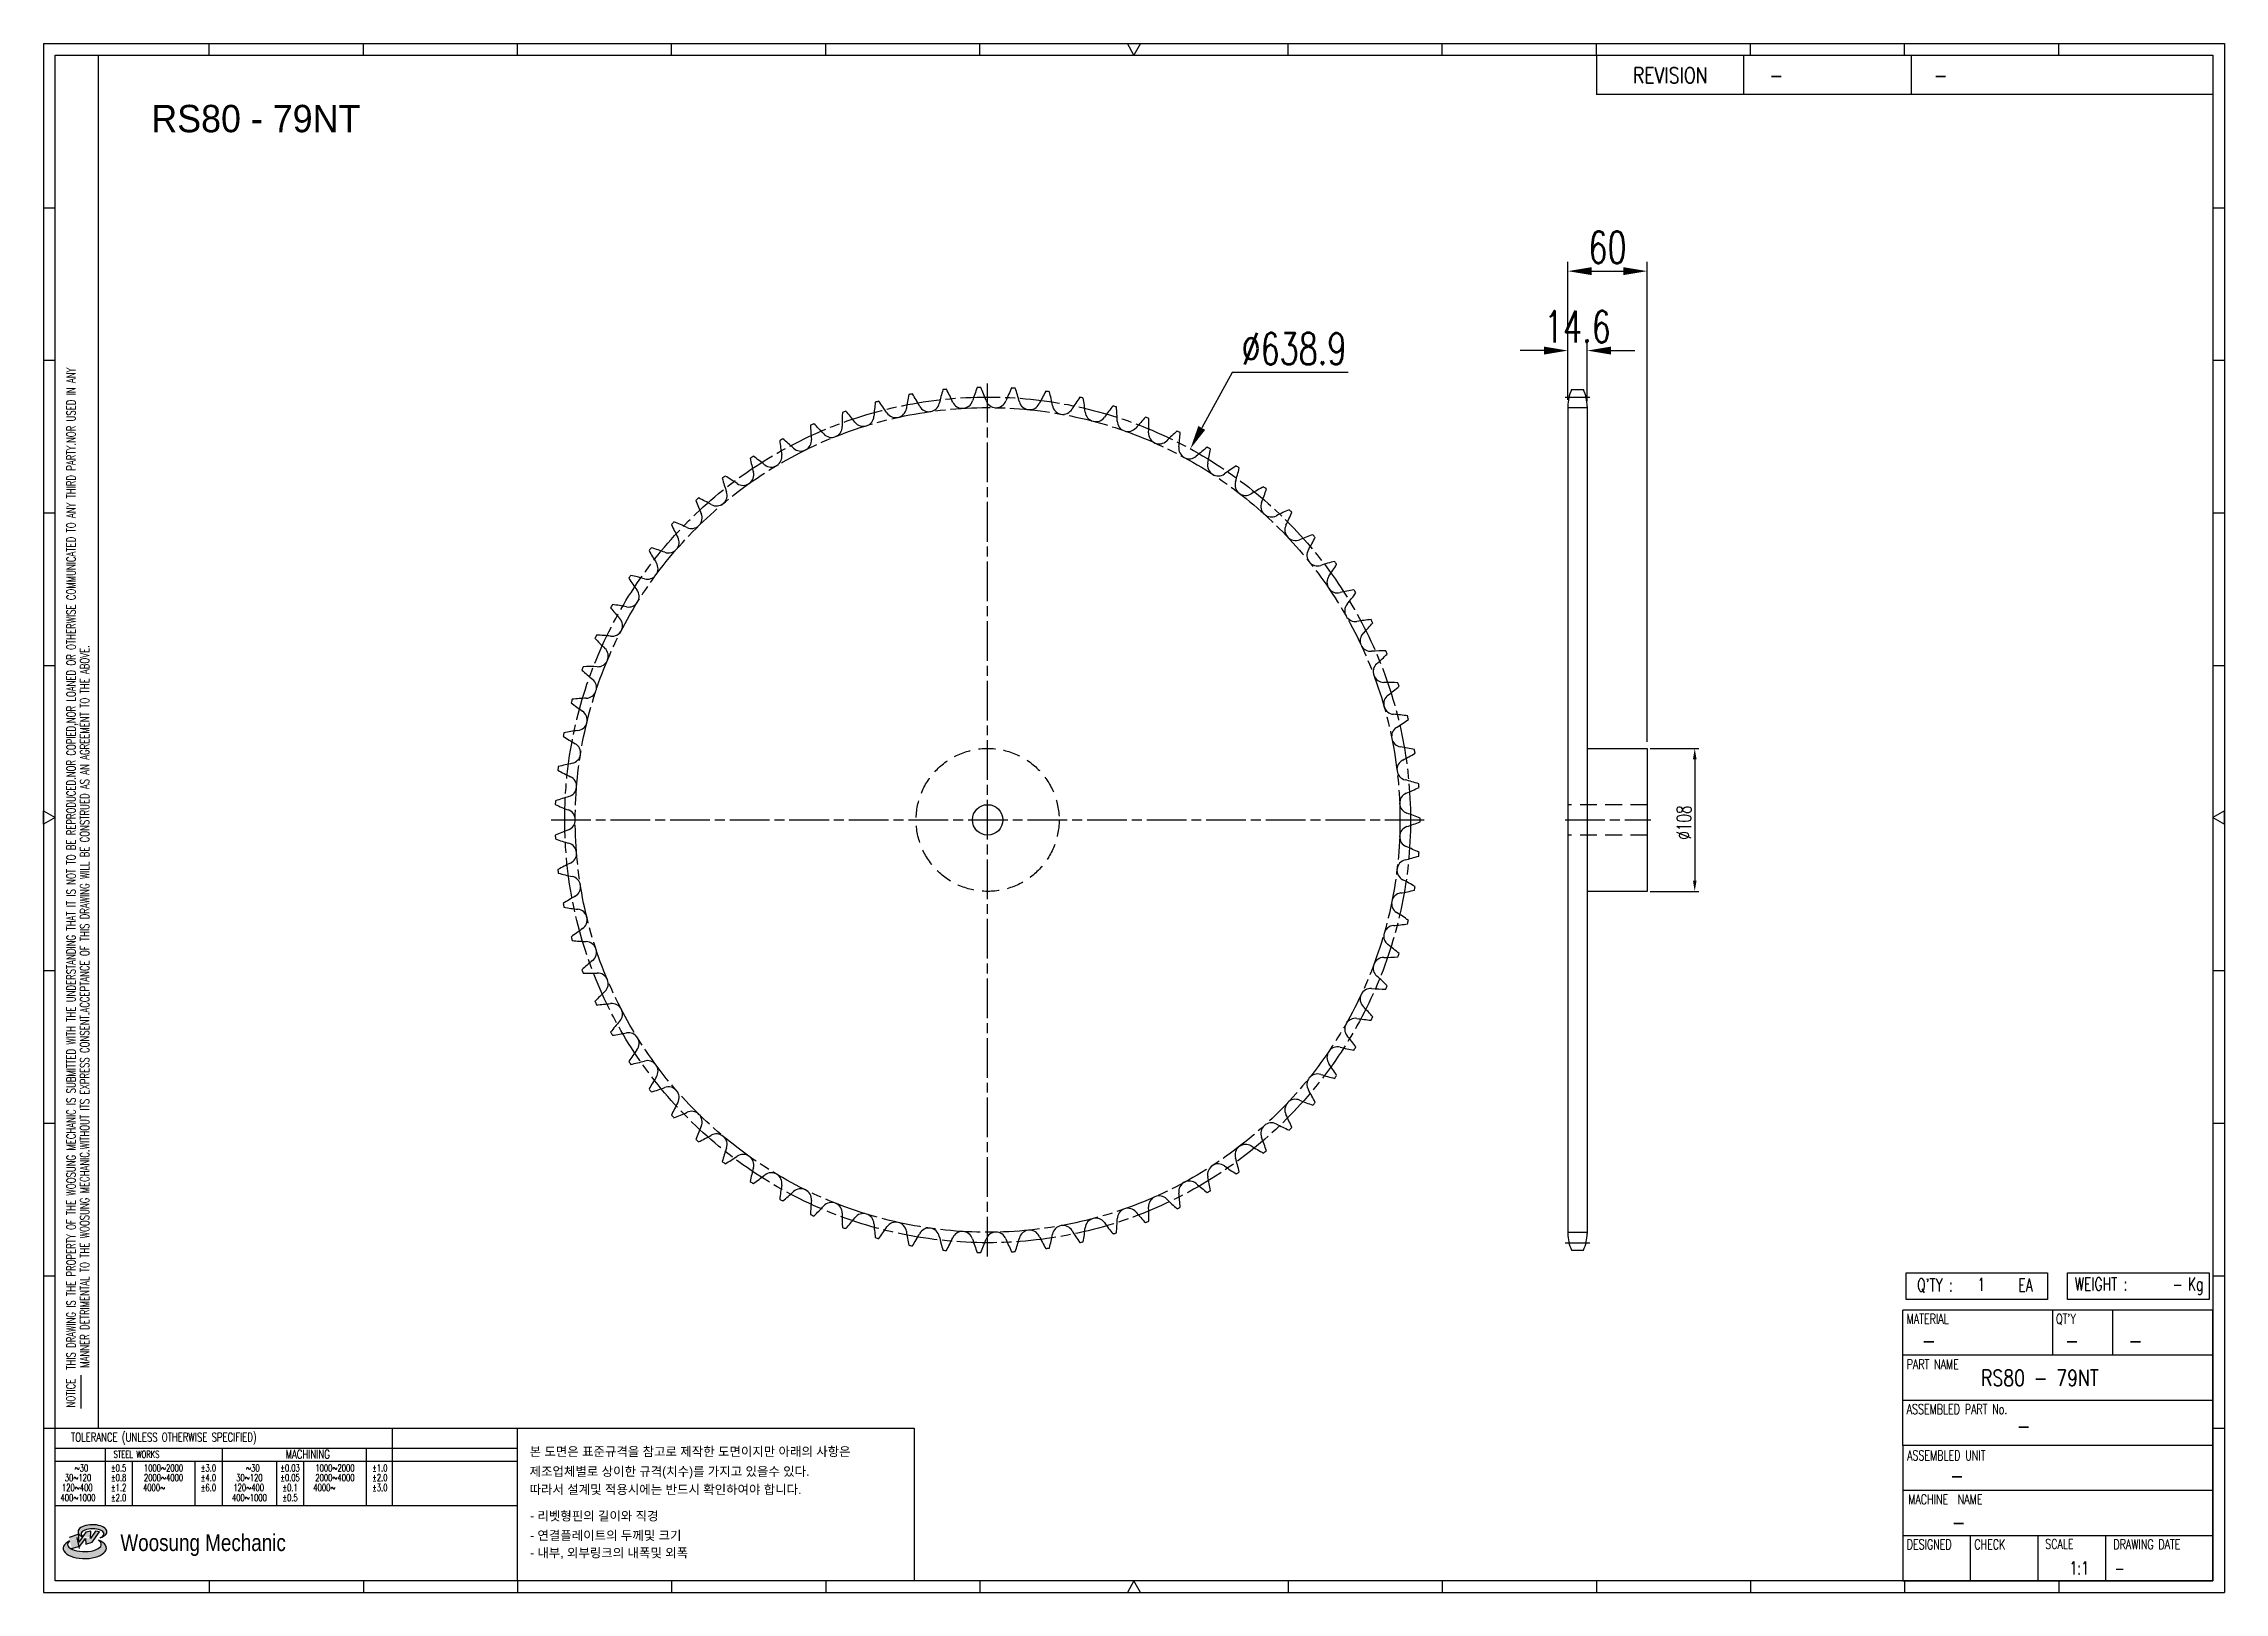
# Model space of a CAD drawing. Header units: millimetres. Extents: x 26814 to 28462, y 33 to 1203.
import ezdxf
from ezdxf.enums import TextEntityAlignment as Align

# ---------------------------------------------------------------- set-up
doc = ezdxf.new("R2010")
doc.units = ezdxf.units.MM
for name, pattern in [('AM_ISO08W050', [18, 12, -1.5, 3, -1.5]), ('AM_ISO08W050x2', [9, 6, -0.75, 1.5, -0.75]), ('HIDDEN', [9.525, 6.35, -3.175])]:
    doc.linetypes.add(name, pattern=pattern)
doc.layers.get('Defpoints').update_dxf_attribs({"color": 80})
doc.layers.add('CL2', color=4, linetype='AM_ISO08W050', lineweight=25)
for name, color, linetype in [('HL', 2, 'HIDDEN'), ('LOGO', 7, 'Continuous'), ('S-DIM', 7, 'Continuous'), ('TITLE', 7, 'Continuous')]:
    doc.layers.add(name, color=color, linetype=linetype)
doc.styles.add('HAN', font='ROMANS.shx', dxfattribs={"width": 0.7, "bigfont": 'whgtxt.shx'})
doc.styles.add('HKD_ST2', font='romans.shx', dxfattribs={"width": 0.7, "height": 4, "bigfont": '@extfont2.shx'})
doc.styles.add('HSG', font='SIMPLEX.shx', dxfattribs={"width": 0.7, "bigfont": 'HSG.shx'})
doc.styles.add('MtXpl_', font='Gulim.ttf')
doc.styles.add('SLDTEXTSTYLE4', font='arial.ttf', dxfattribs={"width": 0.8})
doc.dimstyles.new('APP23', dxfattribs={"dimscale": 4.5, "dimtxt": 2.4, "dimasz": 1.8, "dimexe": 0.7, "dimexo": 0.5, "dimgap": 0.6, "dimtad": 1, "dimtoh": 1, "dimdec": 1, "dimrnd": 0.01, "dimzin": 9, "dimdsep": 46, "dimtxsty": 'HSG', "dimcen": 0, "dimclrd": 1, "dimclre": 1, "dimclrt": 256, "dimazin": 2, "dimtp": 1, "dimtm": 1, "dimtfac": 0.5, "dimtdec": 1, "dimtix": 1, "dimtofl": 0, "dimtmove": 0, "dimatfit": 3, "dimfxl": 0, "dimtvp": 1, "dimtolj": 2, "dimlwd": -1, "dimlwe": -1, "dimarcsym": 0})
doc.dimstyles.new('APP36', dxfattribs={"dimscale": 10, "dimtxt": 2.4, "dimasz": 1.8, "dimexe": 0.7, "dimexo": 0.5, "dimgap": 0.6, "dimtad": 1, "dimtoh": 1, "dimdec": 1, "dimrnd": 0.01, "dimzin": 9, "dimdsep": 46, "dimtxsty": 'HSG', "dimcen": 0, "dimclrd": 1, "dimclre": 1, "dimclrt": 256, "dimazin": 2, "dimtp": 1, "dimtm": 1, "dimtfac": 0.5, "dimtdec": 1, "dimtofl": 0, "dimtmove": 0, "dimatfit": 3, "dimfxl": 0, "dimtvp": 1, "dimtolj": 2, "dimlwd": -1, "dimlwe": -1, "dimarcsym": 0})

# ---------------------------------------------------------------- blocks, each defined once
blk = doc.blocks.new('MASTER')
at = {"layer": 'LOGO'}
h = blk.add_hatch(color=10, dxfattribs=at)
h.paths.add_polyline_path([(1.544, 35.177), (1.554, 34.966), (1.779, 35.034), (2.054, 35.422), (1.908, 35.446), (1.728, 35.167), (1.741, 35.439), (1.547, 35.405), (1.292, 35.041), (1.295, 35.33), (0.943, 35.208), (1.03, 34.8), (1.336, 34.885)])
edge = h.paths.add_edge_path()
edge.add_ellipse((1.795, 35.421), major_axis=(-0.53, 0), ratio=0.487785, start_angle=122.36065, end_angle=403.39574)
edge.add_line((1.411, 35.244), (1.419, 35.261))
edge.add_ellipse((1.798, 35.344), major_axis=(-0.423, 0), ratio=0.444396, start_angle=131.58977, end_angle=386.19408, ccw=False)
edge = h.paths.add_edge_path()
edge.add_ellipse((1.512, 34.815), major_axis=(-0.793, 0), ratio=0.480113, start_angle=314.67633, end_angle=590.85213)
edge.add_ellipse((1.501, 34.958), major_axis=(-0.62, 0), ratio=0.43311, start_angle=331.7024, end_angle=574.42495, ccw=False)
at = {"color": 140}
for p, q in [((0, 90.118), (80.15, 90.118)), ((0, 90.118), (0, 33.191)), ((80.15, 90.118), (80.15, 33.191)), ((57.068, 89.693), (57.068, 88.246)), ((62.47, 89.693), (62.47, 88.246)), ((68.635, 89.693), (68.635, 88.246)), ((79.725, 88.246), (57.068, 88.246)), ((68.449, 43.961), (68.449, 44.936)), ((68.449, 44.936), (73.654, 44.936)), ((73.654, 44.936), (73.654, 43.961)), ((74.39, 43.961), (74.39, 44.936)), ((74.39, 44.936), (79.595, 44.936)), ((79.595, 44.936), (79.595, 43.961)), ((68.336, 38.59), (68.336, 43.563)), ((79.725, 43.563), (68.336, 43.563)), ((73.654, 43.961), (68.449, 43.961)), ((73.827, 43.563), (73.827, 41.905)), ((79.595, 43.961), (74.39, 43.961)), ((76.037, 43.563), (76.037, 41.905)), ((79.725, 38.59), (79.725, 43.563)), ((79.725, 41.905), (68.336, 41.905)), ((79.725, 40.248), (68.336, 40.248)), ((68.336, 38.59), (68.336, 33.616)), ((79.725, 38.59), (68.336, 38.59)), ((79.725, 33.616), (79.725, 38.59)), ((79.725, 36.932), (68.336, 36.932)), ((79.725, 35.274), (68.336, 35.274)), ((70.822, 33.616), (70.822, 35.274)), ((73.309, 33.616), (73.309, 35.274)), ((75.796, 33.616), (75.796, 35.274)), ((0, 33.191), (80.15, 33.191)), ((68.336, 33.616), (79.725, 33.616))]:
    blk.add_line(p, q, dxfattribs=at)
for p, q in [((6.089, 89.693), (6.089, 90.118)), ((11.753, 89.693), (11.753, 90.118)), ((17.418, 89.693), (17.418, 90.118)), ((23.082, 89.693), (23.082, 90.118)), ((28.746, 89.693), (28.746, 90.118)), ((34.411, 89.693), (34.411, 90.118)), ((45.739, 89.693), (45.739, 90.118)), ((51.404, 89.693), (51.404, 90.118)), ((57.068, 89.693), (57.068, 90.118)), ((62.732, 89.693), (62.732, 90.118)), ((68.397, 89.693), (68.397, 90.118)), ((74.061, 89.693), (74.061, 90.118)), ((0, 84.085), (0.425, 84.085)), ((79.725, 84.085), (80.15, 84.085)), ((0, 78.478), (0.425, 78.478)), ((79.725, 78.478), (80.15, 78.478)), ((0, 72.87), (0.425, 72.87)), ((79.725, 72.87), (80.15, 72.87)), ((0, 67.262), (0.425, 67.262)), ((79.725, 67.262), (80.15, 67.262)), ((0, 56.047), (0.425, 56.047)), ((79.725, 56.047), (80.15, 56.047)), ((0, 50.439), (0.425, 50.439)), ((79.725, 50.439), (80.15, 50.439)), ((0, 44.832), (0.425, 44.832)), ((79.725, 44.832), (80.15, 44.832)), ((1.377, 39.947), (1.377, 41.174)), ((0, 39.224), (0.425, 39.224)), ((79.725, 39.224), (80.15, 39.224)), ((6.089, 33.616), (6.089, 33.191)), ((11.753, 33.616), (11.753, 33.191)), ((17.418, 33.616), (17.418, 33.191)), ((23.082, 33.616), (23.082, 33.191)), ((28.746, 33.616), (28.746, 33.191)), ((34.411, 33.616), (34.411, 33.191)), ((45.739, 33.616), (45.739, 33.191)), ((51.404, 33.616), (51.404, 33.191)), ((57.068, 33.616), (57.068, 33.191)), ((62.732, 33.616), (62.732, 33.191)), ((68.397, 33.616), (68.397, 33.191)), ((74.061, 33.616), (74.061, 33.191))]:
    blk.add_line(p, q)
at = {"color": 2}
for p, q in [((2.017, 39.224), (2.017, 89.693)), ((0.425, 39.224), (17.418, 39.224)), ((0.425, 38.487), (17.418, 38.487)), ((2.257, 38.487), (2.257, 36.382)), ((6.557, 38.5), (6.557, 36.382)), ((11.857, 38.487), (11.857, 36.382)), ((12.816, 39.224), (12.816, 36.382)), ((17.418, 33.616), (17.418, 39.224)), ((0.425, 38.012), (17.418, 38.012)), ((3.257, 38.012), (3.257, 36.382)), ((5.557, 38.012), (5.557, 36.382)), ((8.557, 38.012), (8.557, 36.382)), ((9.557, 38.026), (9.557, 36.382)), ((0.425, 36.382), (17.418, 36.382))]:
    blk.add_line(p, q, dxfattribs=at)
for points in [[(40.075, 89.693), (39.83, 90.118), (40.32, 90.118)], [(0.425, 61.679), (0, 61.433), (0, 61.924)], [(79.725, 61.679), (80.15, 61.433), (80.15, 61.924)], [(40.075, 33.616), (39.83, 33.191), (40.32, 33.191)]]:
    blk.add_lwpolyline(points, close=True)
at = {"color": 140}
blk.add_lwpolyline([(0.425, 89.693), (79.725, 89.693), (79.725, 33.616), (0.425, 33.616)], close=True, dxfattribs=at)
at = {"layer": 'LOGO'}
for p, q in [((1.295, 35.33), (0.943, 35.208)), ((1.547, 35.405), (1.292, 35.041)), ((1.292, 35.041), (1.295, 35.33)), ((1.741, 35.439), (1.547, 35.405)), ((1.908, 35.446), (1.728, 35.167)), ((1.728, 35.167), (1.741, 35.439)), ((1.779, 35.034), (2.054, 35.422)), ((2.054, 35.422), (1.908, 35.446)), ((1.03, 34.8), (1.336, 34.885)), ((1.224, 35.208), (1.311, 34.8)), ((1.224, 35.208), (1.224, 35.208)), ((1.336, 34.885), (1.544, 35.177)), ((1.419, 35.261), (1.411, 35.244)), ((1.544, 35.177), (1.554, 34.966)), ((1.554, 34.966), (1.779, 35.034))]:
    blk.add_line(p, q, dxfattribs=at)
for centre, major_axis, ratio, start_param, end_param in [((1.795, 35.421), (-0.53, 0), 0.487785, 2.135596, 7.040584), ((1.798, 35.344), (-0.423, 0), 0.444396, 2.296675, 6.740358), ((1.512, 34.815), (-0.793, 0), 0.480113, 5.492138, 10.312315), ((1.501, 34.958), (-0.62, 0), 0.43311, 5.789299, 10.025607)]:
    blk.add_ellipse(centre, major_axis=major_axis, ratio=ratio, start_param=start_param, end_param=end_param, dxfattribs=at)
for s, height, style, width, p in [('REVISION', 0.5806, 'HAN', 0.8, (58.415, 88.664)), ('-', 0.581, 'HAN', 0.8, (63.426, 88.664)), ('-', 0.581, 'HAN', 0.8, (69.468, 88.664)), ("Q'TY : ", 0.4746, 'HKD_ST2', 0.7, (68.857, 44.253)), ('1', 0.475, 'HKD_ST2', 0.7, (71.071, 44.275)), ('EA', 0.4746, 'HKD_ST2', 0.7, (72.578, 44.253)), ('WEIGHT : ', 0.4746, 'HKD_ST2', 0.7, (74.65, 44.286)), ('Kg', 0.4746, 'HKD_ST2', 0.7, (78.807, 44.286)), ('-', 0.581, 'HAN', 0.8, (69.029, 42.157)), ('-', 0.581, 'HAN', 0.8, (74.289, 42.157)), ('-', 0.581, 'HAN', 0.8, (76.623, 42.157)), ('-', 0.581, 'HAN', 0.8, (72.515, 39.013)), ('-', 0.581, 'HAN', 0.8, (70.067, 37.189)), ('-', 0.581, 'HAN', 0.8, (70.126, 35.48)), ('1:1', 0.4746, 'HKD_ST2', 0.7, (74.458, 33.848)), ('-', 0.475, 'HKD_ST2', 0.7, (76.112, 33.837))]:
    blk.add_text(s, height=height, dxfattribs=dict(style=style, width=width)).set_placement(p)
at = {"color": 6, "style": 'HKD_ST2', "width": 0.7}
for s, p in [(' THIS DRAWING IS THE PROPERTY OF THE WOOSUNG MECHANIC IS SUBMITTED WITH THE UNDERSTANDING THAT IT IS NOT TO BE REPRODUCED.NOR COPIED,NOR LOANED OR OTHERWISE COMMUNICATED TO ANY THIRD PARTY.NOR USED IN ANY', (1.173, 41.217)), ('MANNER DETRIMENTAL TO THE WOOSUNG MECHANIC.WITHOUT ITS EXPRESS CONSENT.ACCEPTANCE OF THIS DRAWING WILL BE CONSTRUED AS AN AGREEMENT TO THE ABOVE.', (1.672, 41.447))]:
    blk.add_text(s, height=0.326266, rotation=90, dxfattribs=at).set_placement(p)
at = {"style": 'HKD_ST2', "width": 0.7}
blk.add_text('-', height=0.475, dxfattribs=at).set_placement((78.613, 44.286), align=Align.RIGHT)
at = {"color": 254, "style": 'HKD_ST2', "width": 0.7}
for s, height, p in [('MATERIAL', 0.3651, (68.474, 43.425)), ("QT'Y", 0.3651, (73.965, 43.425)), ('PART NAME', 0.3651, (68.474, 41.756)), ('ASSEMBLED PART No.', 0.36511, (68.474, 40.109)), ('ASSEMBLED UNIT', 0.36511, (68.49, 38.408)), ('MACHINE  NAME', 0.36511, (68.532, 36.794)), ('DESIGNED', 0.3651, (68.474, 35.136)), ('CHECK', 0.3651, (70.961, 35.136)), ('SCALE', 0.3651, (73.566, 35.153)), ('DRAWING DATE', 0.36511, (76.071, 35.141))]:
    blk.add_text(s, height=height, dxfattribs=at).set_placement(p, align=Align.TOP_LEFT)
at = {"style": 'HKD_ST2', "width": 0.7}
blk.add_text('NOTICE', height=0.3263, rotation=90, dxfattribs=at).set_placement((1.163, 39.988))
blk.add_text('TOLERANCE (UNLESS OTHERWISE SPECIFIED)', height=0.32627, dxfattribs=at).set_placement((4.417, 38.896), align=Align.MIDDLE_CENTER)
at = {"color": 4, "style": 'HKD_ST2', "width": 0.7}
for s, height, p in [('%%12630', 0.261, (1.389, 37.762)), ('1000%%1262000', 0.26101, (4.407, 37.762)), ('%%12630', 0.261, (7.689, 37.762)), ('1000%%1262000', 0.26101, (10.707, 37.762)), ('120%%126400', 0.26101, (1.237, 37.045)), ('30%%126120', 0.261, (1.263, 37.411)), ('4000%%126', 0.261, (4.061, 37.045)), ('2000%%1264000', 0.26101, (4.407, 37.411)), ('120%%126400', 0.26101, (7.537, 37.045)), ('30%%126120', 0.261, (7.563, 37.411)), ('4000%%126', 0.261, (10.321, 37.045)), ('2000%%1264000', 0.26101, (10.707, 37.411)), ('400%%1261000', 0.26101, (1.263, 36.67)), ('400%%1261000', 0.26101, (7.563, 36.67))]:
    blk.add_text(s, height=height, dxfattribs=at).set_placement(p, align=Align.MIDDLE_CENTER)
for s, height, p in [('%%P0.5', 0.261, (2.757, 37.762)), ('STEEL WORKS', 0.26101, (3.416, 38.268)), ('%%P3.0', 0.261, (6.057, 37.762)), ('%%P0.03', 0.261, (9.057, 37.762)), ('MACHINING', 0.3263, (9.707, 38.27)), ('%%P1.0', 0.261, (12.357, 37.762)), ('%%P0.8', 0.261, (2.757, 37.411)), ('%%P1.2', 0.261, (2.757, 37.045)), ('%%P4.0', 0.261, (6.057, 37.411)), ('%%P6.0', 0.261, (6.057, 37.045)), ('%%P0.05', 0.261, (9.057, 37.411)), ('%%P0.1', 0.261, (9.057, 37.045)), ('%%P2.0', 0.261, (12.357, 37.411)), ('%%P3.0', 0.261, (12.357, 37.045)), ('%%P2.0', 0.261, (2.757, 36.67)), ('%%P0.5', 0.261, (9.057, 36.67))]:
    blk.add_text(s, height=height, dxfattribs=at).set_placement(p, align=Align.MIDDLE)
at = {"color": 1, "style": 'SLDTEXTSTYLE4', "width": 0.8}
blk.add_text('Woosung Mechanic', height=0.61957, dxfattribs=at).set_placement((2.822, 34.711))
blk = doc.blocks.new('*D3')
at = {"layer": 'Defpoints', "color": 0, "transparency": 16777216}
for p in [(27980.2, 970.8), (27965.6, 928.6), (27980.2, 927.7)]:
    blk.add_point(p, dxfattribs=at)
at = {"layer": 'S-DIM', "color": 1, "transparency": 16777216}
for p, q in [((27965.6, 933.6), (27965.6, 977.8)), ((27980.2, 932.7), (27980.2, 977.8)), ((27947.6, 970.8), (27929.6, 970.8)), ((27998.2, 970.8), (28016.2, 970.8))]:
    blk.add_line(p, q, dxfattribs=at)
for points in [[(27947.6, 973.8), (27947.6, 967.8), (27965.6, 970.8)], [(27998.2, 973.8), (27998.2, 967.8), (27980.2, 970.8)]]:
    blk.add_solid(points, dxfattribs=at)
at = {"layer": 'S-DIM', "transparency": 16777216, "insert": (27972.9, 988.8), "char_height": 24, "attachment_point": 5, "style": 'HSG'}
blk.add_mtext('\\A2;14.6', dxfattribs=at)
blk = doc.blocks.new('*D4')
at = {"layer": 'Defpoints', "color": 0, "transparency": 16777216}
for p in [(28025.6, 1030.8), (27965.6, 928.6), (28025.6, 670.2)]:
    blk.add_point(p, dxfattribs=at)
at = {"layer": 'S-DIM', "color": 1, "transparency": 16777216}
for p, q in [((27965.6, 933.6), (27965.6, 1037.8)), ((27983.6, 1030.8), (28007.6, 1030.8)), ((28025.6, 675.2), (28025.6, 1037.8))]:
    blk.add_line(p, q, dxfattribs=at)
for points in [[(27983.6, 1033.8), (27983.6, 1027.8), (27965.6, 1030.8)], [(28007.6, 1033.8), (28007.6, 1027.8), (28025.6, 1030.8)]]:
    blk.add_solid(points, dxfattribs=at)
at = {"layer": 'S-DIM', "transparency": 16777216, "insert": (27995.6, 1048.8), "char_height": 24, "attachment_point": 5, "style": 'HSG'}
blk.add_mtext('\\A2;60', dxfattribs=at)
blk = doc.blocks.new('*D5')
at = {"layer": 'Defpoints', "color": 0, "transparency": 16777216}
for p in [(27680.5, 896.6), (27374.2, 335.9)]:
    blk.add_point(p, dxfattribs=at)
at = {"layer": 'S-DIM', "color": 1, "transparency": 16777216}
for p, q in [((27712, 954.2), (27689.1, 912.4)), ((27799.6, 954.2), (27712, 954.2))]:
    blk.add_line(p, q, dxfattribs=at)
blk.add_solid([(27686.5, 913.8), (27691.7, 910.9), (27680.5, 896.6)], dxfattribs=at)
at = {"layer": 'S-DIM', "transparency": 16777216, "insert": (27758.8, 972.2), "char_height": 24, "attachment_point": 5, "style": 'HSG'}
blk.add_mtext('\\A2;∅638.9', dxfattribs=at)
blk = doc.blocks.new('*D2')
at = {"layer": 'Defpoints', "color": 0, "transparency": 16777216}
for p in [(28025.6, 670.2), (28025.6, 562.2), (28061.5, 562.2)]:
    blk.add_point(p, dxfattribs=at)
at = {"layer": 'S-DIM', "color": 1, "transparency": 16777216}
for p, q in [((28027.9, 670.2), (28064.7, 670.2)), ((28061.5, 662.1), (28061.5, 570.3)), ((28027.9, 562.2), (28064.7, 562.2))]:
    blk.add_line(p, q, dxfattribs=at)
for points in [[(28060.2, 662.1), (28062.9, 662.1), (28061.5, 670.2)], [(28060.2, 570.3), (28062.9, 570.3), (28061.5, 562.2)]]:
    blk.add_solid(points, dxfattribs=at)
at = {"layer": 'S-DIM', "transparency": 16777216, "insert": (28053.4, 614.2), "char_height": 10.8, "attachment_point": 5, "rotation": 90, "style": 'HSG'}
blk.add_mtext('\\A2;%%c108', dxfattribs=at)

msp = doc.modelspace()

# ---------------------------------------------------------------- linework, layer by layer
for p, q in [((27968.45, 941.28), (27977.45, 941.28)), ((27965.65, 928.58), (27965.65, 303.87)), ((27980.25, 928.58), (27980.25, 303.87)), ((27980.25, 670.22), (28025.65, 670.22)), ((28025.65, 670.22), (28025.65, 562.22)), ((28025.65, 562.22), (27980.25, 562.22)), ((27968.45, 291.17), (27977.45, 291.17))]:
    msp.add_line(p, q)
at = {"color": 140}
msp.add_lwpolyline([(27172.21, 156.61), (27471.89, 156.61), (27471.89, 41.35), (27172.21, 41.35)], close=True, dxfattribs=at)
msp.add_circle((27527.34, 616.22), 11.5)
for centre, radius, start, end in [((27641.47, 897.25), 154.35, 163.42532, 167.40506), ((27527.34, 616.22), 326.81, 95.45542, 95.93699), ((27359.94, 869.17), 154.35, 23.98734, 27.96708), ((27663.44, 887.29), 154.35, 158.86836, 162.8481), ((27527.34, 616.22), 326.81, 90.89846, 91.38002), ((27380.56, 881.67), 154.35, 19.43038, 23.41012), ((27684.54, 875.62), 154.35, 154.3114, 158.29114), ((27527.34, 616.22), 326.81, 86.34149, 86.82306), ((27402.12, 892.49), 154.35, 14.87342, 18.85316), ((27704.66, 862.31), 154.35, 149.75444, 153.73418), ((27527.34, 616.22), 326.81, 81.78453, 82.2661), ((27424.46, 901.57), 154.35, 10.31646, 14.2962), ((27995.85, 928.58), 30.2, 155.13196, 180), ((27950.05, 928.58), 30.2, 0, 24.86804), ((27571.82, 916.26), 154.35, 177.09621, 181.07595), ((27527.34, 616.22), 326.81, 109.12631, 109.60787), ((27304.9, 822.44), 154.35, 37.65823, 41.63797), ((27595.52, 911.78), 154.35, 172.53925, 176.51899), ((27527.34, 616.22), 326.81, 104.56934, 105.05091), ((27321.98, 839.46), 154.35, 33.10127, 37.08101), ((27458.01, 928.13), 8.02, 213.10127, 351.96203), ((27618.78, 905.43), 154.35, 167.98229, 171.96203), ((27527.34, 616.22), 326.81, 100.01238, 100.49395), ((27340.37, 855.07), 154.35, 28.5443, 32.52404), ((27483.01, 932.66), 8.02, 208.5443, 347.40506), ((27508.29, 935.18), 8.02, 203.98734, 342.8481), ((27533.69, 935.68), 8.02, 199.43038, 338.29114), ((27559.05, 934.17), 8.02, 194.87342, 333.73418), ((27584.21, 930.64), 8.02, 190.31646, 329.17722), ((27723.65, 847.45), 154.35, 145.19748, 149.17722), ((27527.34, 616.22), 326.81, 77.22757, 77.70914), ((27447.46, 908.84), 154.35, 5.75949, 9.73923), ((27609.01, 925.13), 8.02, 185.75949, 324.62025), ((27741.4, 831.12), 154.35, 140.64051, 144.62025), ((27527.34, 616.22), 326.81, 72.67061, 73.15218), ((27470.96, 914.26), 154.35, 1.20253, 5.18227), ((27527.34, 616.22), 326.81, 113.68327, 114.16483), ((27547.84, 918.85), 154.35, 181.65317, 185.63291), ((27289.22, 804.11), 154.35, 42.21519, 46.19493), ((27409.47, 913.22), 8.02, 222.21519, 1.07595), ((27433.44, 921.64), 8.02, 217.65823, 356.51899), ((27633.3, 917.67), 8.02, 181.20253, 320.06329), ((27757.8, 813.43), 154.35, 136.08355, 140.06329), ((27527.34, 616.22), 326.81, 68.11365, 68.59521), ((27656.91, 908.29), 8.02, 176.64557, 315.50633), ((27494.82, 917.8), 154.35, 356.64557, 0.62531), ((27772.74, 794.5), 154.35, 131.52659, 135.50633), ((27527.34, 616.22), 326.81, 63.55668, 64.03825), ((27518.88, 919.43), 154.35, 352.08861, 356.06835), ((27527.34, 616.22), 326.81, 122.79719, 123.27876), ((27262.46, 764.02), 154.35, 51.32911, 55.30885), ((27363.92, 890.8), 8.02, 231.32911, 10.18987), ((27527.34, 616.22), 326.81, 118.24023, 118.7218), ((27523.73, 919.52), 154.35, 186.21013, 190.18987), ((27275.04, 784.6), 154.35, 46.77215, 50.75189), ((27386.25, 902.91), 8.02, 226.77215, 5.63291), ((27679.71, 897.08), 8.02, 172.08861, 310.94937), ((27786.12, 774.44), 154.35, 126.96963, 130.94937), ((27527.34, 616.22), 326.81, 58.99972, 59.48129), ((27542.99, 919.14), 154.35, 347.53165, 351.51139), ((27527.34, 616.22), 326.81, 127.35415, 127.83572), ((27475.73, 915.12), 154.35, 195.32406, 199.3038), ((27251.56, 742.51), 154.35, 55.88608, 59.86582), ((27342.62, 876.95), 8.02, 235.88608, 14.74684), ((27499.65, 918.28), 154.35, 190.7671, 194.74684), ((27701.54, 884.08), 8.02, 167.53165, 306.39241), ((27797.88, 753.38), 154.35, 122.41267, 126.39241), ((27567.01, 916.94), 154.35, 342.97468, 346.95442), ((27527.34, 616.22), 326.81, 54.44276, 54.92433), ((27527.34, 616.22), 326.81, 131.91112, 132.39268), ((27452.15, 910.08), 154.35, 199.88102, 203.86076), ((27242.39, 720.2), 154.35, 60.44304, 64.42278), ((27322.49, 861.45), 8.02, 240.44304, 19.3038), ((27722.27, 869.4), 8.02, 162.97468, 301.83544), ((27807.92, 731.45), 154.35, 117.8557, 121.83544), ((27590.78, 912.83), 154.35, 338.41772, 342.39746), ((27527.34, 616.22), 326.81, 49.8858, 50.36737), ((27527.34, 616.22), 326.81, 136.46808, 136.94964), ((27235.03, 697.24), 154.35, 65, 68.97974), ((27303.66, 844.4), 8.02, 245, 23.86076), ((27741.77, 853.11), 8.02, 158.41772, 297.27848), ((27816.19, 708.79), 154.35, 113.29874, 117.27848), ((27614.14, 906.86), 154.35, 333.86076, 337.8405), ((27527.34, 616.22), 326.81, 45.32884, 45.8104), ((27286.23, 825.9), 8.02, 249.55696, 28.41772), ((27429.04, 903.18), 154.35, 204.43798, 208.41772), ((27759.91, 835.32), 8.02, 153.86076, 292.72152), ((27822.63, 685.55), 154.35, 108.74178, 112.72152), ((27636.96, 899.04), 154.35, 329.3038, 333.28354), ((27527.34, 616.22), 326.81, 40.77187, 41.25344), ((27270.34, 806.08), 8.02, 254.11392, 32.97468), ((27527.34, 616.22), 326.81, 141.02504, 141.50661), ((27406.55, 894.46), 154.35, 208.99494, 212.97468), ((27229.52, 673.76), 154.35, 69.55696, 73.5367), ((27776.58, 816.15), 8.02, 149.3038, 288.16456), ((27827.2, 661.87), 154.35, 104.18482, 108.16456), ((27659.08, 889.44), 154.35, 324.74684, 328.72658), ((27527.34, 616.22), 326.81, 36.21491, 36.69648), ((27527.34, 616.22), 326.81, 145.582, 146.06357), ((27384.83, 883.98), 154.35, 213.55191, 217.53165), ((27225.89, 649.91), 154.35, 74.11392, 78.09366), ((27791.68, 795.72), 8.02, 144.74684, 283.60759), ((27527.34, 616.22), 326.81, 150.13896, 150.62053), ((27364.01, 871.81), 154.35, 218.10887, 222.08861), ((27224.17, 625.86), 154.35, 78.67089, 82.65063), ((27256.06, 785.07), 8.02, 258.67089, 37.53165), ((27829.88, 637.9), 154.35, 99.62786, 103.60759), ((27805.1, 774.15), 8.02, 140.18987, 279.05063), ((27680.37, 878.11), 154.35, 320.18987, 324.16961), ((27527.34, 616.22), 326.81, 31.65795, 32.13952), ((27243.51, 762.98), 8.02, 263.22785, 42.08861), ((27830.65, 613.8), 154.35, 95.07089, 99.05063), ((27700.7, 865.12), 154.35, 315.63291, 319.61265), ((27527.34, 616.22), 326.81, 27.10099, 27.58256), ((27527.34, 616.22), 326.81, 154.69593, 155.17749), ((27344.22, 858.03), 154.35, 222.66583, 226.64557), ((27224.36, 601.74), 154.35, 83.22785, 87.20759), ((27232.75, 739.97), 8.02, 267.78481, 46.64557), ((27816.77, 751.58), 8.02, 135.63291, 274.49367), ((27829.49, 589.71), 154.35, 90.51393, 94.49367), ((27719.92, 850.56), 154.35, 311.07595, 315.05569), ((27527.34, 616.22), 326.81, 22.54403, 23.02559), ((27527.34, 616.22), 326.81, 159.25289, 159.73445), ((27325.58, 842.72), 154.35, 227.22279, 231.20253), ((27226.47, 577.71), 154.35, 87.78481, 91.76455), ((27826.61, 728.16), 8.02, 131.07595, 269.93671), ((27223.85, 716.17), 8.02, 272.34177, 51.20253), ((27834.56, 704.02), 8.02, 126.51899, 265.37975), ((27826.43, 565.78), 154.35, 85.95697, 89.93671), ((27737.93, 834.52), 154.35, 306.51899, 310.49873), ((27527.34, 616.22), 326.81, 17.98706, 18.46863), ((27527.34, 616.22), 326.81, 163.80985, 164.29142), ((27308.23, 825.97), 154.35, 231.77975, 235.75949), ((27230.48, 553.93), 154.35, 92.34177, 96.32151), ((27216.86, 691.74), 8.02, 276.89873, 55.75949), ((27821.48, 542.18), 154.35, 81.40001, 85.37975), ((27754.61, 817.09), 154.35, 301.96203, 305.94176), ((27527.34, 616.22), 326.81, 13.4301, 13.91167), ((27527.34, 616.22), 326.81, 168.36681, 168.84838), ((27292.25, 807.9), 154.35, 236.33672, 240.31646), ((27236.37, 530.54), 154.35, 96.89873, 100.87847), ((27840.56, 679.34), 8.02, 121.96203, 260.82278), ((27244.09, 507.7), 154.35, 101.4557, 105.43544), ((27211.85, 666.83), 8.02, 281.4557, 60.31646), ((27844.59, 654.25), 8.02, 117.40506, 256.26582), ((27814.67, 519.04), 154.35, 76.84305, 80.82278), ((27769.85, 798.4), 154.35, 297.40506, 301.3848), ((27527.34, 616.22), 326.81, 8.87314, 9.35471), ((27527.34, 616.22), 326.81, 172.92377, 173.40534), ((27277.77, 788.62), 154.35, 240.89368, 244.87342), ((27208.82, 641.61), 8.02, 286.01266, 64.87342), ((27806.04, 496.52), 154.35, 72.28608, 76.26582), ((27527.34, 616.22), 326.81, 4.31618, 4.79775), ((27527.34, 616.22), 326.81, 177.48074, 177.9623), ((27264.86, 768.24), 154.35, 245.45064, 249.43038), ((27253.61, 485.54), 154.35, 106.01266, 109.9924), ((27846.61, 628.93), 8.02, 112.8481, 251.70886), ((27783.56, 778.56), 154.35, 292.8481, 296.82784), ((27207.81, 616.22), 8.02, 290.56962, 69.43038), ((27846.61, 603.52), 8.02, 108.29114, 247.1519), ((27795.65, 474.76), 154.35, 67.72912, 71.70886), ((27795.65, 757.69), 154.35, 288.29114, 292.27088), ((27527.34, 616.22), 326.81, 359.75922, 0.24078), ((27264.86, 464.2), 154.35, 110.56962, 114.54936), ((27527.34, 616.22), 326.81, 182.0377, 182.51926), ((27253.61, 746.91), 154.35, 250.0076, 253.98734), ((27208.82, 590.84), 8.02, 295.12658, 73.98734), ((27783.56, 453.89), 154.35, 63.17216, 67.1519), ((27277.77, 443.83), 154.35, 115.12658, 119.10632), ((27527.34, 616.22), 326.81, 186.59466, 187.07623), ((27844.59, 578.19), 8.02, 103.73418, 242.59494), ((27806.04, 735.92), 154.35, 283.73418, 287.71392), ((27527.34, 616.22), 326.81, 355.20225, 355.68382), ((27244.09, 724.75), 154.35, 254.56456, 258.5443), ((27211.85, 565.61), 8.02, 299.68354, 78.5443), ((27840.56, 553.11), 8.02, 99.17722, 238.03797), ((27814.67, 713.4), 154.35, 279.17722, 283.15695), ((27769.85, 434.04), 154.35, 58.6152, 62.59494), ((27527.34, 616.22), 326.81, 350.64529, 351.12686), ((27292.25, 424.55), 154.35, 119.68354, 123.66328), ((27527.34, 616.22), 326.81, 191.15162, 191.63319), ((27236.37, 701.9), 154.35, 259.12153, 263.10127), ((27216.86, 540.71), 8.02, 304.24051, 83.10127), ((27754.61, 415.35), 154.35, 54.05824, 58.03797), ((27308.23, 406.47), 154.35, 124.24051, 128.22025), ((27527.34, 616.22), 326.81, 195.70858, 196.19015), ((27834.56, 528.42), 8.02, 94.62025, 233.48101), ((27821.48, 690.27), 154.35, 274.62025, 278.59999), ((27527.34, 616.22), 326.81, 346.08833, 346.5699), ((27230.48, 678.51), 154.35, 263.67849, 267.65823), ((27223.85, 516.28), 8.02, 308.79747, 87.65823), ((27826.61, 504.29), 8.02, 90.06329, 228.92405), ((27826.43, 666.66), 154.35, 270.06329, 274.04303), ((27737.93, 397.93), 154.35, 49.50127, 53.48101), ((27527.34, 616.22), 326.81, 341.53137, 342.01294), ((27325.58, 389.73), 154.35, 128.79747, 132.77721), ((27527.34, 616.22), 326.81, 200.26555, 200.74711), ((27226.47, 654.73), 154.35, 268.23545, 272.21519), ((27232.75, 492.48), 8.02, 313.35443, 92.21519), ((27719.92, 381.89), 154.35, 44.94431, 48.92405), ((27344.22, 374.42), 154.35, 133.35443, 137.33417), ((27527.34, 616.22), 326.81, 204.82251, 205.30407), ((27816.77, 480.87), 8.02, 85.50633, 224.36709), ((27829.49, 642.74), 154.35, 265.50633, 269.48607), ((27527.34, 616.22), 326.81, 336.97441, 337.45597), ((27224.36, 630.71), 154.35, 272.79241, 276.77215), ((27364.01, 360.63), 154.35, 137.91139, 141.89113), ((27243.51, 469.47), 8.02, 317.91139, 96.77215), ((27805.1, 458.3), 8.02, 80.94937, 219.81013), ((27830.65, 618.65), 154.35, 260.94937, 264.92911), ((27700.7, 367.33), 154.35, 40.38735, 44.36709), ((27527.34, 616.22), 326.81, 332.41744, 332.89901), ((27527.34, 616.22), 326.81, 209.37947, 209.86104), ((27224.17, 606.59), 154.35, 277.34937, 281.32911), ((27256.06, 447.38), 8.02, 322.46835, 101.32911), ((27680.37, 354.34), 154.35, 35.83039, 39.81013), ((27384.83, 348.46), 154.35, 142.46835, 146.44809), ((27527.34, 616.22), 326.81, 213.93643, 214.418), ((27225.89, 582.53), 154.35, 281.90634, 285.88608), ((27270.34, 426.36), 8.02, 327.02532, 105.88608), ((27791.68, 436.73), 8.02, 76.39241, 215.25316), ((27659.08, 343.01), 154.35, 31.27342, 35.25316), ((27829.88, 594.54), 154.35, 256.39241, 260.37214), ((27527.34, 616.22), 326.81, 327.86048, 328.34205), ((27406.55, 337.99), 154.35, 147.02532, 151.00506), ((27527.34, 616.22), 326.81, 218.49339, 218.97496), ((27229.52, 558.69), 154.35, 286.4633, 290.44304), ((27286.23, 406.54), 8.02, 331.58228, 110.44304), ((27776.58, 416.29), 8.02, 71.83544, 210.6962), ((27636.96, 333.41), 154.35, 26.71646, 30.6962), ((27827.2, 570.58), 154.35, 251.83544, 255.81518), ((27527.34, 616.22), 326.81, 323.30352, 323.78509), ((27429.04, 329.27), 154.35, 151.58228, 155.56202), ((27303.66, 388.05), 8.02, 336.13924, 115), ((27759.91, 397.12), 8.02, 67.27848, 206.13924), ((27822.63, 546.9), 154.35, 247.27848, 251.25822), ((27527.34, 616.22), 326.81, 318.74656, 319.22813), ((27527.34, 616.22), 326.81, 223.05036, 223.53192), ((27235.03, 535.21), 154.35, 291.02026, 295), ((27452.15, 322.37), 154.35, 156.13924, 160.11898), ((27322.49, 371), 8.02, 340.6962, 119.55696), ((27741.77, 379.34), 8.02, 62.72152, 201.58228), ((27816.19, 523.65), 154.35, 242.72152, 246.70126), ((27614.14, 325.59), 154.35, 22.1595, 26.13924), ((27527.34, 616.22), 326.81, 314.1896, 314.67116), ((27527.34, 616.22), 326.81, 227.60732, 228.08888), ((27242.39, 512.24), 154.35, 295.57722, 299.55696), ((27475.73, 317.32), 154.35, 160.6962, 164.67594), ((27342.62, 355.5), 8.02, 345.25316, 124.11392), ((27722.27, 363.05), 8.02, 58.16456, 197.02532), ((27807.92, 501), 154.35, 238.16456, 242.1443), ((27590.78, 319.61), 154.35, 17.60254, 21.58228), ((27527.34, 616.22), 326.81, 309.63263, 310.1142), ((27527.34, 616.22), 326.81, 232.16428, 232.64585), ((27251.56, 489.93), 154.35, 300.13418, 304.11392), ((27499.65, 314.17), 154.35, 165.25316, 169.2329), ((27262.46, 468.42), 154.35, 304.69115, 308.67089), ((27363.92, 341.65), 8.02, 349.81013, 128.67089), ((27701.54, 348.36), 8.02, 53.60759, 192.46835), ((27542.99, 313.31), 154.35, 8.48861, 12.46835), ((27797.88, 479.07), 154.35, 233.60759, 237.58733), ((27567.01, 315.51), 154.35, 13.04558, 17.02532), ((27527.34, 616.22), 326.81, 305.07567, 305.55724), ((27527.34, 616.22), 326.81, 236.72124, 237.20281), ((27523.73, 312.92), 154.35, 169.81013, 173.78987), ((27527.34, 616.22), 326.81, 241.2782, 241.75977), ((27275.04, 447.84), 154.35, 309.24811, 313.22785), ((27386.25, 329.53), 8.02, 354.36709, 133.22785), ((27656.91, 324.15), 8.02, 44.49367, 183.35443), ((27772.74, 437.95), 154.35, 224.49367, 228.47341), ((27679.71, 335.37), 8.02, 49.05063, 187.91139), ((27518.88, 313.02), 154.35, 3.93165, 7.91139), ((27786.12, 458.01), 154.35, 229.05063, 233.03037), ((27527.34, 616.22), 326.81, 300.51871, 301.00028), ((27547.84, 313.6), 154.35, 174.36709, 178.34683), ((27527.34, 616.22), 326.81, 245.83517, 246.31673), ((27289.22, 428.33), 154.35, 313.80507, 317.78481), ((27409.47, 319.23), 8.02, 358.92405, 137.78481), ((27571.82, 316.18), 154.35, 178.92405, 182.90379), ((27304.9, 410.01), 154.35, 318.36203, 322.34177), ((27433.44, 310.81), 8.02, 3.48101, 142.34177), ((27609.01, 307.31), 8.02, 35.37975, 174.24051), ((27470.96, 318.19), 154.35, 354.81773, 358.79747), ((27633.3, 314.78), 8.02, 39.93671, 178.79747), ((27757.8, 419.01), 154.35, 219.93671, 223.91645), ((27494.82, 314.65), 154.35, 359.37469, 3.35443), ((27527.34, 616.22), 326.81, 295.96175, 296.44332), ((27527.34, 616.22), 326.81, 250.39213, 250.87369), ((27595.52, 320.66), 154.35, 183.48101, 187.46075), ((27527.34, 616.22), 326.81, 254.94909, 255.43066), ((27321.98, 392.99), 154.35, 322.91899, 326.89873), ((27458.01, 304.31), 8.02, 8.03797, 146.89873), ((27618.78, 327.02), 154.35, 188.03797, 192.01771), ((27340.37, 377.38), 154.35, 327.47596, 331.4557), ((27483.01, 299.79), 8.02, 12.59494, 151.4557), ((27641.47, 335.2), 154.35, 192.59494, 196.57468), ((27359.94, 363.28), 154.35, 332.03292, 336.01266), ((27508.29, 297.27), 8.02, 17.1519, 156.01266), ((27663.44, 345.15), 154.35, 197.1519, 201.13164), ((27380.56, 350.78), 154.35, 336.58988, 340.56962), ((27533.69, 296.76), 8.02, 21.70886, 160.56962), ((27684.54, 356.82), 154.35, 201.70886, 205.6886), ((27402.12, 339.96), 154.35, 341.14684, 345.12658), ((27559.05, 298.28), 8.02, 26.26582, 165.12658), ((27704.66, 370.13), 154.35, 206.26582, 210.24556), ((27424.46, 330.88), 154.35, 345.7038, 349.68354), ((27584.21, 301.8), 8.02, 30.82278, 169.68354), ((27723.65, 385), 154.35, 210.82278, 214.80252), ((27527.34, 616.22), 326.81, 282.29086, 282.77243), ((27447.46, 323.61), 154.35, 350.26077, 354.24051), ((27741.4, 401.33), 154.35, 215.37975, 219.35949), ((27527.34, 616.22), 326.81, 286.84782, 287.32939), ((27527.34, 616.22), 326.81, 291.40479, 291.88635), ((27995.85, 303.87), 30.2, 180, 204.86804), ((27950.05, 303.87), 30.2, 335.13196, 0), ((27527.34, 616.22), 326.81, 259.50605, 259.98762), ((27527.34, 616.22), 326.81, 264.06301, 264.54458), ((27527.34, 616.22), 326.81, 268.61998, 269.10154), ((27527.34, 616.22), 326.81, 273.17694, 273.65851), ((27527.34, 616.22), 326.81, 277.7339, 278.21547)]:
    msp.add_arc(centre, radius, start, end)
at = {"layer": 'CL2', "linetype": 'AM_ISO08W050x2', "ltscale": 5}
for p, q in [((27527.34, 286.41), (27527.34, 946.03)), ((27963.71, 935.67), (27982.19, 935.67)), ((27965.65, 927.73), (27980.25, 927.73)), ((27197.52, 616.22), (27857.15, 616.22)), ((27963.71, 616.22), (28028.46, 616.22)), ((27963.71, 296.78), (27982.19, 296.78)), ((27965.65, 304.72), (27980.25, 304.72))]:
    msp.add_line(p, q, dxfattribs=at)
for radius in [319.44, 311.5]:
    msp.add_circle((27527.34, 616.22), radius, dxfattribs=at)
at = {"layer": 'HL', "linetype": 'HIDDEN', "ltscale": 2}
for p, q in [((28025.65, 627.72), (27965.65, 627.72)), ((28025.65, 604.72), (27965.65, 604.72))]:
    msp.add_line(p, q, dxfattribs=at)
at = {"layer": 'HL', "ltscale": 2}
msp.add_circle((27527.34, 616.22), 54, dxfattribs=at)

# ---------------------------------------------------------------- block references
at = {"color": 140, "xscale": 20.55434503429597, "yscale": 20.55434503429597, "zscale": 20.55434503429597}
msp.add_blockref('MASTER', (26814.2, -649.61), dxfattribs=at)

# ---------------------------------------------------------------- texts
at = {"style": 'HAN', "width": 0.8}
msp.add_text('RS80 - 79NT', height=11.934, dxfattribs=at).set_placement((28277.82, 188.71))
at = {"color": 140, "style": 'MtXpl_'}
for s, p in [('본 도면은 표준규격을 참고로 제작한 도면이지만 아래의 사항은', (27181.32, 135.61)), ('제조업체별로 상이한 규격(치수)를 가지고 있을수 있다.', (27181.32, 120.61)), ('따라서 설계및 적용시에는 반드시 확인하여야 합니다.', (27181.32, 106.94)), ('- 리벳형핀의 길이와 직경', (27181.7, 86.93)), ('- 연결플레이트의 두께및 크기', (27181.7, 72.25)), ('- 내부, 외부링크의 내폭및 외폭', (27181.7, 59.08))]:
    msp.add_text(s, height=6.8948, dxfattribs=at).set_placement(p)
at = {"layer": 'TITLE', "color": 254, "style": 'MtXpl_'}
msp.add_text('RS80 - 79NT', height=20.6844, dxfattribs=at).set_placement((26895.58, 1135.74))

# ---------------------------------------------------------------- dimensions: what is measured, and where the dimension line sits
at = {"layer": 'S-DIM'}
dim = msp.add_linear_dim(base=(28025.65, 1030.83), p1=(27965.65, 928.58), p2=(28025.65, 670.22), dimstyle='APP36', dxfattribs=at)
dim.commit()
dim.dimension.update_dxf_attribs({"geometry": '*D4', "text_midpoint": (27995.65, 1048.83)})
dim = msp.add_linear_dim(base=(27980.25, 970.83), p1=(27965.65, 928.58), p2=(27980.25, 927.73), dimstyle='APP36', dxfattribs=at)
dim.commit()
dim.dimension.update_dxf_attribs({"geometry": '*D3', "text_midpoint": (27972.95, 970.83), "dimtype": 128})
dim = msp.add_diameter_dim_2p(p1=(27374.19, 335.88), p2=(27680.48, 896.56), dimstyle='APP36', dxfattribs=at)
dim.commit()
dim.dimension.update_dxf_attribs({"geometry": '*D5', "text_midpoint": (27758.79, 954.24), "dimtype": 131})
dim = msp.add_linear_dim(base=(28061.52, 562.22), p1=(28025.65, 670.22), p2=(28025.65, 562.22), angle=90, text='%%c<>', dimstyle='APP23', dxfattribs=at)
dim.commit()
dim.dimension.update_dxf_attribs({"geometry": '*D2', "text_midpoint": (28061.52, 614.18), "dimtype": 128})

doc.saveas('drawing.dxf')
